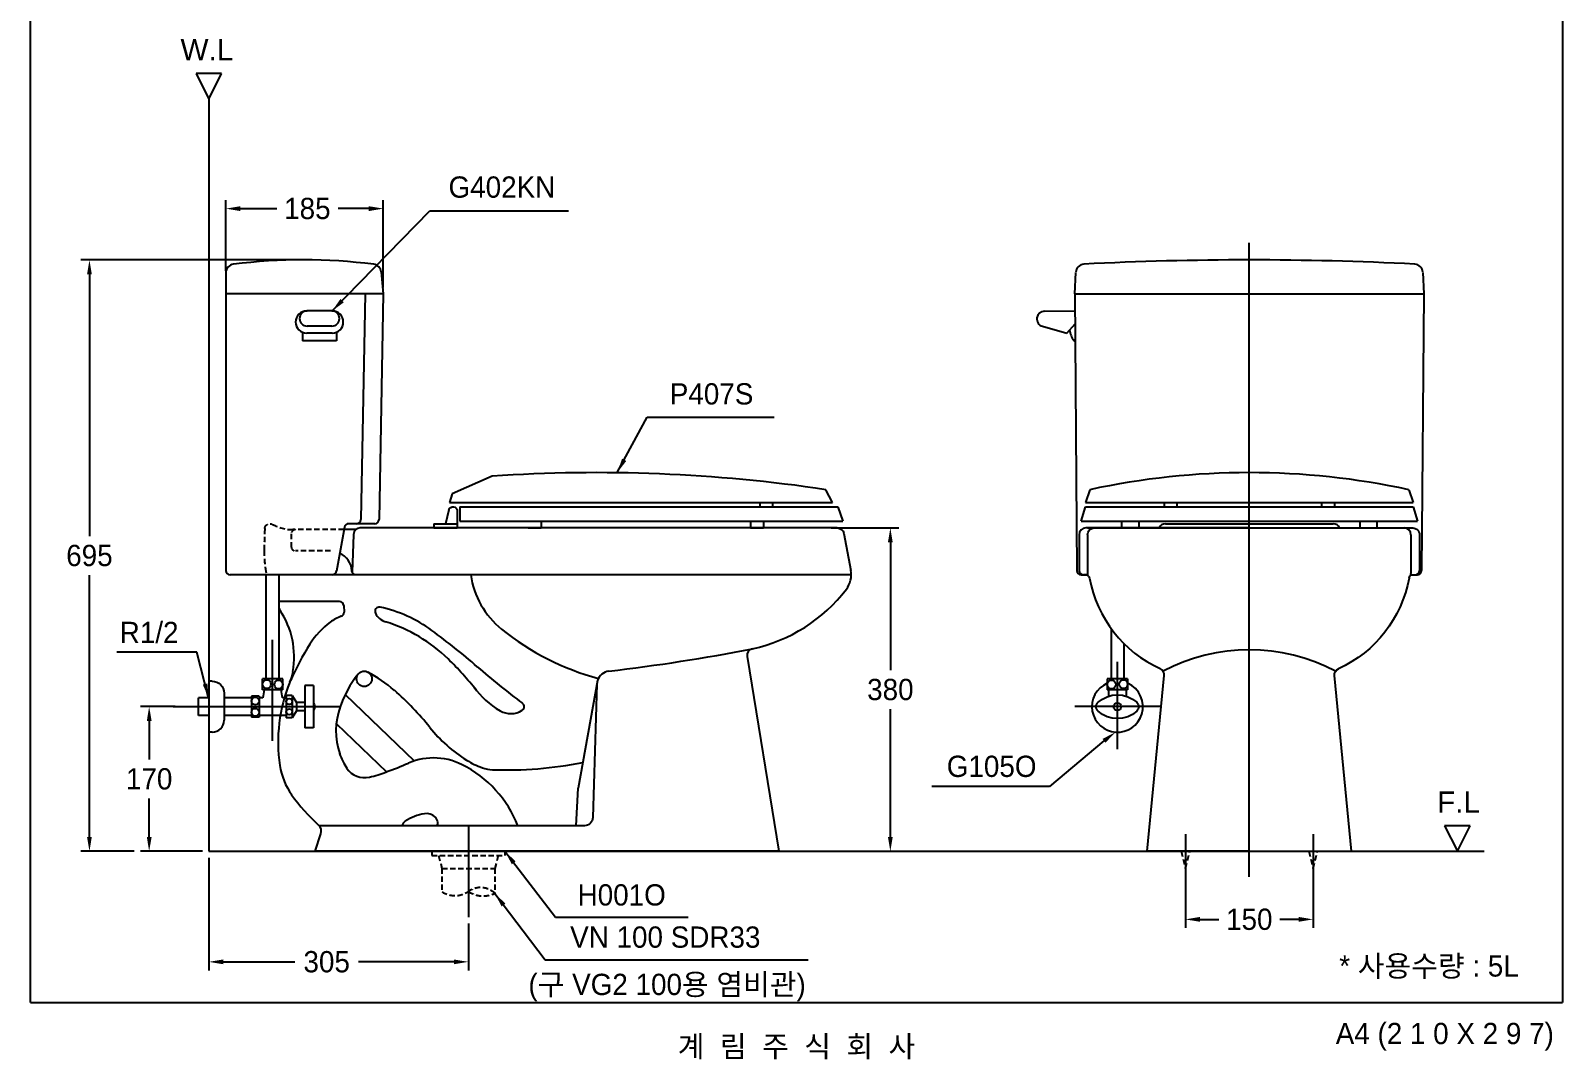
# Model space of a CAD drawing. Header units: millimetres. Extents: x 0 to 1800, y -67 to 2530.
# Drawn here: x 0 to 1800, y -67 to 1142 of the extents above; entities that cross this region are included whole.
import ezdxf
from ezdxf.enums import TextEntityAlignment as Align
from ezdxf.lldxf.tags import DXFTag

# ---------------------------------------------------------------- set-up
doc = ezdxf.new("R2010")
doc.units = ezdxf.units.MM
doc.linetypes.add('DASHED2', pattern=[9.525, 6.35, -3.175])
for name, color, linetype in [('TEXT', 7, 'Continuous'), ('내부선 및 부속', 4, 'Continuous'), ('도각라인', 255, 'Continuous'), ('외형선', 3, 'Continuous'), ('점선', 6, 'DASHED2'), ('중심선', 1, 'DASHED'), ('치수선', 7, 'Continuous')]:
    doc.layers.add(name, color=color, linetype=linetype)
doc.styles.add('____', font='')
doc.styles.add('타이틀', font='H2GTRM.TTF', dxfattribs={"height": 25})
doc.styles.get('____').set_extended_font_data('굴림')
tags = doc.linetypes.add('DASHDOT', pattern=[70, 31, -13, 13, -13]).pattern_tags.tags
tags[10:11] = [DXFTag(74, 4), DXFTag(75, 0), DXFTag(340, '0'), DXFTag(46, 0.0), DXFTag(50, 0.0), DXFTag(44, 0.0), DXFTag(45, 0.0)]
tags[8:9] = [DXFTag(74, 4), DXFTag(75, 0), DXFTag(340, '0'), DXFTag(46, 0.0), DXFTag(50, 0.0), DXFTag(44, 0.0), DXFTag(45, 0.0)]
tags[6:7] = [DXFTag(74, 4), DXFTag(75, 0), DXFTag(340, '0'), DXFTag(46, 0.0), DXFTag(50, 0.0), DXFTag(44, 0.0), DXFTag(45, 0.0)]
tags[4:5] = [DXFTag(74, 4), DXFTag(75, 0), DXFTag(340, '0'), DXFTag(46, 0.0), DXFTag(50, 0.0), DXFTag(44, 0.0), DXFTag(45, 0.0)]
tags = doc.linetypes.add('DASHED', pattern=[25.72, 12.86, -12.86]).pattern_tags.tags
tags[6:7] = [DXFTag(74, 4), DXFTag(75, 0), DXFTag(340, '0'), DXFTag(46, 0.0), DXFTag(50, 0.0), DXFTag(44, 0.0), DXFTag(45, 0.0)]
tags[4:5] = [DXFTag(74, 4), DXFTag(75, 0), DXFTag(340, '0'), DXFTag(46, 0.0), DXFTag(50, 0.0), DXFTag(44, 0.0), DXFTag(45, 0.0)]
doc.dimstyles.new('MSADIM', dxfattribs={"dimtxt": 33, "dimasz": 17, "dimexe": 10, "dimexo": 7.5, "dimgap": 10, "dimtad": 0, "dimtih": 1, "dimtoh": 1, "dimdec": 0, "dimzin": 1, "dimdsep": 46, "dimtxsty": '____', "dimcen": 11.25, "dimadec": 0, "dimazin": 0, "dimtfac": 1, "dimtdec": 0, "dimtix": 1, "dimtmove": 0, "dimatfit": 3, "dimfxl": 1, "dimtolj": 1, "dimtzin": 1, "dimarcsym": 0})

# ---------------------------------------------------------------- blocks, each defined once
blk = doc.blocks.new('*D114')
at = {"layer": '치수선', "color": 0, "linetype": 'Continuous', "lineweight": -2, "transparency": 16777216}
for p, q in [((169.9, 347.6), (129.3, 347.6)), ((139.3, 330.6), (139.3, 285.4)), ((139.3, 194.6), (139.3, 239.7)), ((201.9, 177.6), (129.3, 177.6))]:
    blk.add_line(p, q, dxfattribs=at)
at = {"layer": '치수선', "color": 0, "linetype": 'Continuous', "transparency": 16777216}
for points in [[(136.5, 330.6), (142.2, 330.6), (139.3, 347.6)], [(136.5, 194.6), (142.2, 194.6), (139.3, 177.6)]]:
    blk.add_solid(points, dxfattribs=at)
at = {"layer": '치수선', "color": 0, "linetype": 'Continuous', "transparency": 16777216, "insert": (139.3, 262.6), "char_height": 25, "attachment_point": 5, "style": '____'}
blk.add_mtext('\\A1;170', dxfattribs=at)
blk = doc.blocks.new('*D115')
at = {"layer": '치수선', "color": 0, "linetype": 'Continuous', "lineweight": -2, "transparency": 16777216}
for p, q in [((209.4, 170.1), (209.4, 37.7)), ((514.4, 92.9), (514.4, 37.7)), ((226.4, 47.7), (310.5, 47.7)), ((497.4, 47.7), (385.2, 47.7))]:
    blk.add_line(p, q, dxfattribs=at)
at = {"layer": '치수선', "color": 0, "linetype": 'Continuous', "transparency": 16777216}
for points in [[(226.4, 50.5), (226.4, 44.9), (209.4, 47.7)], [(497.4, 50.5), (497.4, 44.9), (514.4, 47.7)]]:
    blk.add_solid(points, dxfattribs=at)
at = {"layer": '치수선', "color": 0, "linetype": 'Continuous', "transparency": 16777216, "insert": (347.9, 47.7), "char_height": 25, "attachment_point": 5, "style": '____'}
blk.add_mtext('\\A1;305', dxfattribs=at)
blk = doc.blocks.new('*D116')
at = {"layer": '치수선', "color": 0, "linetype": 'Continuous', "lineweight": -2, "transparency": 16777216}
for p, q in [((313.2, 872.6), (59.1, 872.6)), ((69.1, 855.6), (69.1, 547.9)), ((69.1, 194.6), (69.1, 502.2)), ((121.8, 177.6), (59.1, 177.6))]:
    blk.add_line(p, q, dxfattribs=at)
at = {"layer": '치수선', "color": 0, "linetype": 'Continuous', "transparency": 16777216}
for points in [[(66.3, 855.6), (71.9, 855.6), (69.1, 872.6)], [(66.3, 194.6), (71.9, 194.6), (69.1, 177.6)]]:
    blk.add_solid(points, dxfattribs=at)
at = {"layer": '치수선', "color": 0, "linetype": 'Continuous', "transparency": 16777216, "insert": (69.1, 525.1), "char_height": 25, "attachment_point": 5, "style": '____'}
blk.add_mtext('\\A1;695', dxfattribs=at)
blk = doc.blocks.new('*D117')
at = {"layer": '치수선', "color": 0, "linetype": 'Continuous', "lineweight": -2, "transparency": 16777216}
for p, q in [((229.4, 859.6), (229.4, 942.9)), ((414.4, 840.1), (414.4, 942.9)), ((246.4, 932.9), (289.3, 932.9)), ((397.4, 932.9), (361.2, 932.9))]:
    blk.add_line(p, q, dxfattribs=at)
at = {"layer": '치수선', "color": 0, "linetype": 'Continuous', "transparency": 16777216}
for points in [[(246.4, 935.7), (246.4, 930), (229.4, 932.9)], [(397.4, 935.7), (397.4, 930), (414.4, 932.9)]]:
    blk.add_solid(points, dxfattribs=at)
at = {"layer": '치수선', "color": 0, "linetype": 'Continuous', "transparency": 16777216, "insert": (325.2, 932.9), "char_height": 25, "attachment_point": 5, "style": '____'}
blk.add_mtext('\\A1;185', dxfattribs=at)
blk = doc.blocks.new('*D112')
at = {"layer": '치수선', "color": 0, "linetype": 'Continuous', "lineweight": -2, "transparency": 16777216}
for p, q in [((1357.1, 150.1), (1357.1, 87.6)), ((1507.1, 150.1), (1507.1, 87.6)), ((1374.1, 97.6), (1396.2, 97.6)), ((1490.1, 97.6), (1468.1, 97.6))]:
    blk.add_line(p, q, dxfattribs=at)
at = {"layer": '치수선', "color": 0, "linetype": 'Continuous', "transparency": 16777216}
for points in [[(1374.1, 100.5), (1374.1, 94.8), (1357.1, 97.6)], [(1490.1, 100.5), (1490.1, 94.8), (1507.1, 97.6)]]:
    blk.add_solid(points, dxfattribs=at)
at = {"layer": '치수선', "color": 0, "linetype": 'Continuous', "transparency": 16777216, "insert": (1432.1, 97.6), "char_height": 25, "attachment_point": 5, "style": '____'}
blk.add_mtext('\\A1;150', dxfattribs=at)
blk = doc.blocks.new('*D113')
at = {"layer": '치수선', "color": 0, "linetype": 'Continuous', "lineweight": -2, "transparency": 16777216}
for p, q in [((940.7, 557.6), (1020.3, 557.6)), ((1010.3, 540.6), (1010.3, 390.4)), ((1010.3, 194.6), (1010.3, 344.7)), ((886.9, 177.6), (1020.3, 177.6))]:
    blk.add_line(p, q, dxfattribs=at)
at = {"layer": '치수선', "color": 0, "linetype": 'Continuous', "transparency": 16777216}
for points in [[(1007.4, 540.6), (1013.1, 540.6), (1010.3, 557.6)], [(1007.4, 194.6), (1013.1, 194.6), (1010.3, 177.6)]]:
    blk.add_solid(points, dxfattribs=at)
at = {"layer": '치수선', "color": 0, "linetype": 'Continuous', "transparency": 16777216, "insert": (1010.3, 367.6), "char_height": 25, "attachment_point": 5, "style": '____'}
blk.add_mtext('\\A1;380', dxfattribs=at)

msp = doc.modelspace()

# ---------------------------------------------------------------- linework, layer by layer
at = {"layer": '내부선 및 부속', "linetype": 'Continuous'}
for p, q in [((354.4, 812.6), (324.4, 812.6)), ((1191.3, 812.3), (1227.3, 812.6)), ((354.1, 794.9), (324.8, 794.9)), ((1188.9, 794.6), (1217.5, 786.5)), ((1217.5, 786.5), (1227.4, 797.6)), ((319.4, 787.6), (319.4, 777.6)), ((359.4, 777.6), (319.4, 777.6)), ((354.4, 786.6), (324.4, 786.6)), ((359.4, 787.6), (359.4, 777.6)), ((1226.1, 777.6), (1227.6, 777.6)), ((542.4, 618.3), (495.4, 597.6)), ((495.4, 597.6), (492.4, 587.6)), ((942.4, 587.6), (934.4, 602.6)), ((1244.6, 602.6), (1239.6, 587.6)), ((1619.6, 602.6), (1624.6, 587.6)), ((491.6, 578.8), (487.5, 562.6)), ((492.4, 587.6), (942.4, 587.6)), ((501.4, 577.6), (501.4, 557.6)), ((504.4, 582.6), (948.4, 582.6)), ((504.4, 582.6), (504.4, 565.6)), ((856.9, 587.6), (856.9, 582.6)), ((871.9, 587.6), (871.9, 582.6)), ((948.4, 582.6), (954.4, 565.6)), ((1234.6, 565.6), (1239.6, 582.6)), ((1239.6, 587.6), (1624.6, 587.6)), ((1239.6, 582.6), (1624.6, 582.6)), ((1332.1, 587.6), (1332.1, 582.6)), ((1347.1, 587.6), (1347.1, 582.6)), ((1517.1, 587.6), (1517.1, 582.6)), ((1532.1, 587.6), (1532.1, 582.6)), ((1624.6, 582.6), (1629.6, 565.6)), ((473.8, 562.6), (501.4, 562.6)), ((473.8, 562.6), (473.8, 557.6)), ((504.4, 565.6), (954.4, 565.6)), ((599.8, 565.6), (599.8, 557.6)), ((846.1, 565.6), (846.1, 557.6)), ((861.1, 565.6), (861.1, 557.6)), ((1234.6, 565.6), (1629.6, 565.6)), ((1282.1, 565.6), (1282.1, 557.6)), ((1302.1, 565.6), (1302.1, 557.6)), ((1562.1, 565.6), (1562.1, 557.6)), ((1582.1, 565.6), (1582.1, 557.6)), ((276.9, 380.3), (276.9, 502.6)), ((291.9, 380.3), (291.9, 502.6)), ((1269.6, 439.4), (1269.6, 380.3)), ((1284.6, 421.8), (1284.6, 380.3)), ((296.4, 380.3), (272.4, 380.3)), ((272.4, 367.3), (272.4, 380.3)), ((296.4, 367.3), (296.4, 380.3)), ((1265.1, 380.3), (1265.1, 367.3)), ((1289.1, 380.3), (1265.1, 380.3)), ((1289.1, 380.3), (1289.1, 367.3)), ((213.4, 377.6), (209.4, 377.6)), ((227.4, 363.6), (227.4, 331.6)), ((259.4, 360.1), (259.4, 335.1)), ((268.4, 360.1), (259.4, 360.1)), ((268.4, 360.1), (268.4, 335.1)), ((296.4, 367.3), (272.4, 367.3)), ((274.4, 367.3), (272.9, 357.8)), ((295.9, 357.8), (294.4, 367.3)), ((307.4, 360.6), (300.4, 360.6)), ((300.4, 360.6), (300.4, 334.6)), ((307.4, 360.6), (307.4, 334.6)), ((307.4, 360.6), (312.4, 352.3)), ((322.4, 372.6), (322.4, 322.6)), ((332.4, 372.6), (322.4, 372.6)), ((332.4, 372.6), (332.4, 322.6)), ((1289.1, 367.3), (1265.1, 367.3)), ((1266.6, 367.3), (1266.6, 359.9)), ((1287.6, 367.3), (1287.6, 359.9)), ((197.4, 337.3), (197.4, 357.8)), ((209.4, 357.8), (197.4, 357.8)), ((259.4, 357.8), (227.4, 357.8)), ((272.9, 357.8), (268.4, 357.8)), ((300.4, 357.8), (295.9, 357.8)), ((312.4, 342.8), (307.4, 334.6)), ((312.4, 352.3), (312.4, 342.8)), ((322.4, 352.3), (312.4, 352.3)), ((322.4, 342.8), (312.4, 342.8)), ((209.4, 337.3), (197.4, 337.3)), ((259.4, 337.3), (227.4, 337.3)), ((268.4, 335.1), (259.4, 335.1)), ((300.4, 337.3), (268.4, 337.3)), ((307.4, 334.6), (300.4, 334.6)), ((213.4, 317.6), (209.4, 317.6)), ((332.4, 322.6), (322.4, 322.6))]:
    msp.add_line(p, q, dxfattribs=at)
at = {"layer": '내부선 및 부속', "linetype": 'Continuous', "flags": 128}
for points in [[(491.6, 578.8, -0.883848), (501.4, 577.6)], [(213.4, 377.6, -0.414214), (227.4, 363.6)], [(1254.4, 352.7, -0.388889), (1299.9, 352.7)], [(332.4, 352.1, -0.31563), (332.4, 343.1)], [(1254.4, 342.4, -0.44), (1254.4, 352.7)], [(1299.9, 342.4, -0.388889), (1254.4, 342.4)], [(1299.9, 352.7, -0.44), (1299.9, 342.4)]]:
    msp.add_lwpolyline(points, format="xyb", dxfattribs=at)
at = {"layer": '내부선 및 부속', "linetype": 'Continuous'}
for centre, radius in [((277.4, 374), 5), ((291.4, 373.7), 5), ((1270.2, 373.7), 5), ((1284.1, 374), 5), ((263.9, 354.1), 4.5), ((263.9, 341.1), 4.5), ((303.9, 353.6), 3.5), ((303.9, 341.6), 3.5), ((1277.1, 347.6), 4.5)]:
    msp.add_circle(centre, radius, dxfattribs=at)
for centre, radius, start, end in [((324.4, 799.6), 13, 90, 270), ((324.8, 803.7), 8.82, 90, 270), ((354.1, 803.7), 8.82, 270, 90), ((354.4, 799.6), 13, 270, 90), ((1191.4, 803.3), 9, 90.44, 254.1027), ((1245.9, 792.7), 25, 185.1591, 217.3099), ((666.3, -1184.6), 1807.2, 81.4679, 93.9308), ((1432.1, -266.3), 888.9, 77.8229, 102.1771), ((1277.1, 347.6), 30, 113.5781, 342.6877), ((1277.1, 347.6), 30, 342.6877, 66.4217), ((213.4, 331.6), 14, 270, 360)]:
    msp.add_arc(centre, radius, start, end, dxfattribs=at)
at = {"layer": '도각라인', "color": 7}
for p, q in [((0, 0), (0, 2530)), ((1800, 2530), (1800, 0)), ((0, 0), (1800, 0))]:
    msp.add_line(p, q, dxfattribs=at)
at = {"layer": '외형선', "linetype": 'Continuous'}
for p, q in [((224.4, 1091.5), (194.4, 1091.5)), ((194.4, 1091.5), (209.4, 1061.5)), ((209.4, 1061.5), (224.4, 1091.5)), ((209.4, 1061.5), (209.4, 177.6)), ((229.4, 857.6), (229.4, 832.6)), ((411.9, 858.5), (414.4, 832.6)), ((1227.1, 832.6), (1228.2, 858)), ((1636, 858), (1637.1, 832.6)), ((229.4, 832.6), (229.4, 507.6)), ((414.4, 832.6), (229.4, 832.6)), ((393.1, 832.6), (388.1, 567.5)), ((414.4, 832.6), (409.4, 567.5)), ((1227.1, 832.6), (1229.6, 507.5)), ((1227.1, 832.6), (1637.1, 832.6)), ((1637.1, 832.6), (1634.6, 507.5)), ((368.7, 558.5), (359.4, 506.7)), ((404.4, 562.6), (373.6, 562.6)), ((1333.5, 562.6), (1530.8, 562.6)), ((382.1, 555.6), (368.2, 555.6)), ((379.4, 549.9), (377.8, 505.8)), ((947.8, 557.6), (387.4, 557.6)), ((473.8, 557.6), (501.4, 557.6)), ((584.8, 557.6), (599.8, 557.6)), ((846.1, 557.6), (861.1, 557.6)), ((955.7, 551.1), (963.9, 507.8)), ((1232.1, 549.6), (1232.1, 507.6)), ((1432.1, 557.6), (1240.1, 557.6)), ((1242.1, 557.6), (1622.1, 557.6)), ((1242.1, 549.6), (1242.1, 504.1)), ((1432.1, 557.6), (1245.1, 557.6)), ((1282.1, 557.6), (1302.1, 557.6)), ((1432.1, 557.6), (1624.1, 557.6)), ((1562.1, 557.6), (1582.1, 557.6)), ((1622.1, 549.6), (1622.1, 504.1)), ((1632.1, 549.6), (1632.1, 507.6)), ((354.4, 502.6), (234.4, 502.6)), ((964.4, 502.6), (291.9, 502.6)), ((1234.6, 502.6), (1242.4, 502.6)), ((1242.4, 502.6), (1237.1, 502.6)), ((1621.9, 502.6), (1627.1, 502.6)), ((1621.9, 502.6), (1629.6, 502.6)), ((362.9, 471.1), (291.9, 471.1)), ((367.9, 466.4), (368.4, 458.8)), ((841.9, 406.6), (879.4, 177.6)), ((666.1, 378.2), (643.4, 252)), ((1312.1, 177.6), (1332.1, 384.2)), ((1312.1, 177.6), (1332.1, 384.2)), ((1552.1, 177.6), (1532.2, 384.2)), ((1552.1, 177.6), (1532.2, 384.2)), ((369.7, 361.8), (450.8, 283.8)), ((665.4, 374.2), (660.7, 217.3)), ((359.3, 327.4), (418.1, 270.9)), ((641, 207.6), (643.4, 252)), ((650.7, 207.6), (339.2, 207.6)), ((1691.6, 207.6), (1661.6, 207.6)), ((1661.6, 207.6), (1676.6, 177.6)), ((1676.6, 177.6), (1691.6, 207.6)), ((334.4, 177.6), (341.1, 198)), ((209.4, 177.6), (1708.3, 177.6)), ((879.4, 177.6), (334.4, 177.6)), ((1432.1, 177.6), (1312.1, 177.6)), ((1432.1, 177.6), (1312.1, 177.6)), ((1432.1, 177.6), (1552.1, 177.6)), ((1432.1, 177.6), (1552.1, 177.6))]:
    msp.add_line(p, q, dxfattribs=at)
at = {"layer": '외형선', "linetype": 'Continuous', "flags": 128}
for points in [[(947.8, 557.6, -0.359951), (955.7, 551.1)], [(1242.1, 549.6, -0.414214), (1250.1, 557.6)], [(1624.1, 557.6, -0.414214), (1632.1, 549.6)], [(382.4, 502.6, -0.394805), (377.5, 507.2)], [(1243.3, 500.8, -0.179682), (1242.1, 504.1)], [(1619.8, 498.5, -0.246414), (1536.9, 392.2)], [(1619.8, 498.5, -0.13366), (1620.9, 500.8)], [(1532.2, 384.2, -0.320927), (1536.9, 392.2)], [(1532.2, 384.2, -0.320927), (1536.9, 392.2)], [(660.7, 217.3, -0.405542), (650.7, 207.6)]]:
    msp.add_lwpolyline(points, format="xyb", dxfattribs=at)
at = {"layer": '외형선', "linetype": 'Continuous'}
msp.add_circle((392, 380.3), 9, dxfattribs=at)
for centre, radius, start, end in [((239.4, 857.6), 10, 97.0429, 180), ((320.7, 199.9), 672.7, 82.9571, 97.0429), ((401.9, 857.6), 10, 5.6017, 82.9571), ((1238.2, 857.6), 10, 92.954, 177.546), ((1432.1, -2900.4), 3773, 87.046, 92.954), ((1626.1, 857.6), 10, 2.454, 87.046), ((373.6, 557.6), 5, 90, 169.7765), ((383.1, 567.6), 5, 270, 358.9193), ((404.4, 567.6), 5, 270, 358.9174), ((1333.5, 554.6), 8, 90, 157.9757), ((1530.7, 554.6), 8, 22.0243, 90), ((387.4, 549.6), 8, 90, 177.8114), ((1240.1, 549.6), 8, 90, 180), ((1614.1, 549.6), 8, 0, 90), ((352.5, 505.6), 25, 3.8226, 64.7114), ((234.4, 507.6), 5, 180, 270), ((354.4, 507.6), 5, 270, 0), ((936.4, 502.6), 28, 322.4035, 10.8145), ((1234.6, 507.6), 5, 180, 270), ((1237.1, 507.6), 5, 180, 270), ((1617.1, 504.1), 5, 319.2547, 0), ((1627.1, 507.6), 5, 270, 0), ((1629.6, 507.6), 5, 270, 359.5593), ((616.2, 516.5), 100, 188.0292, 231.0832), ((1239.6, 497.6), 5, 10.293, 40.7453), ((1387.1, 524.4), 145, 190.293, 245.6639), ((362.9, 466.1), 5, 3.5978, 90), ((808.1, 601.4), 190, 282.194, 322.4035), ((372.5, 513.2), 95, 211.9878, 213.409), ((209.7, 405.8), 100, 350.2771, 33.409), ((381.8, 406.7), 50, 109.5466, 126.4651), ((363.4, 458.5), 5, 289.5466, 3.5978), ((409.7, 459.6), 5, 77.8094, 206.9132), ((423, 466.4), 20, 206.9132, 253.0183), ((376.9, 308.1), 160, 53.8149, 77.8094), ((408.6, 370.5), 95, 126.4651, 147.8971), ((364.6, 275.1), 180, 45.6192, 73.0183), ((-3.9, -212.5), 805, 48.941, 53.8149), ((748.2, 679.9), 310, 231.0832, 254.8488), ((607.6, 245.6), 330, 147.8971, 156.3587), ((510.2, 306.7), 215, 147.8871, 147.8971), ((409.5, 2665.3), 2292, 276.766, 281.0363), ((849.8, 407.8), 8, 101.5919, 190.4281), ((1432.1, 197.6), 216.7, 62.1513, 117.8487), ((210.8, 117.9), 400, 38.4925, 45.6192), ((249.2, 399), 60, 337.675, 350.2771), ((486.5, 304.7), 130, 141.3352, 161.3314), ((319.1, 242.3), 165, 48.9597, 62.1363), ((1135.7, 1095.8), 930, 228.941, 233.153), ((681.4, 373.4), 16, 96.766, 162.571), ((1324.1, 385), 8, 354.4925, 65.6639), ((1324.1, 385), 8, 354.4925, 65.6639), ((475.8, 306), 185, 157.675, 188.5099), ((210.8, 117.9), 330, 38.4925, 48.9597), ((602.1, 429.1), 100, 215.5595, 239.6632), ((443.8, 319.1), 85, 160.4656, 198.4563), ((564.2, 364.4), 25, 239.6632, 302.7563), ((575, 347.5), 5, 302.7563, 53.153), ((602.1, 429.1), 170, 218.4925, 238.1259), ((429.6, 314.4), 70, 198.2394, 214.1066), ((372, 290.4), 80, 188.5099, 215.3785), ((392.3, 289.1), 25, 214.1066, 283.594), ((357.1, 434.9), 175, 283.594, 290.3912), ((225.1, 791.3), 555, 290.3188, 293.2206), ((473.5, 212.3), 75, 60.1347, 113.2206), ((446.7, 158.6), 135, 21.2508, 63.4788), ((562.5, 365.4), 95, 238.1259, 250.5527), ((544.2, 313.5), 40, 250.5527, 267.8226), ((559.8, 723.2), 450, 267.8226, 281.4098), ((486.1, 371.5), 220, 215.3785, 227.8011), ((471.2, 167.4), 55, 98.6384, 124.2586), ((465.2, 206.9), 15, 48.4835, 98.6384), ((468.5, 210.7), 10, 10.1969, 52.011), ((331.6, 201.1), 10, 341.9072, 47.8011), ((445.9, 204.6), 10, 124.2586, 162.6665), ((470.5, 211), 8, 334.2779, 10.1969)]:
    msp.add_arc(centre, radius, start, end, dxfattribs=at)
at = {"layer": '점선'}
for p, q in [((306.3, 550.6), (306.3, 535.6)), ((368.2, 555.6), (308.2, 555.6)), ((352.5, 530.6), (311.3, 530.6)), ((471.4, 177.6), (471.4, 172.6)), ((471.4, 172.6), (557.4, 172.6)), ((479.4, 172.6), (483.4, 157.6)), ((549.4, 172.6), (545.4, 157.6)), ((557.4, 177.6), (557.4, 172.6)), ((1352.1, 177.6), (1357.1, 157.6)), ((1357.1, 157.6), (1362.1, 177.6)), ((1502.1, 177.6), (1507.1, 157.6)), ((1507.1, 157.6), (1512.1, 177.6)), ((483.4, 157.6), (545.4, 157.6)), ((483.4, 157.6), (483.4, 130.1)), ((545.4, 157.6), (545.4, 128.3))]:
    msp.add_line(p, q, dxfattribs=at)
at = {"layer": '점선', "flags": 128}
msp.add_lwpolyline([(275.1, 556.8, -0.556755), (284, 561.8)], format="xyb", dxfattribs=at)
at = {"layer": '점선'}
for centre, radius, start, end in [((308.2, 605.6), 50, 241.045, 270), ((911.7, 528.7), 637.2, 177.4734, 179.799), ((311.3, 550.6), 5, 90, 180), ((416.9, 530.5), 142.5, 179.799, 187.7684), ((311.3, 535.6), 5, 180, 270), ((416.9, 530.5), 142.5, 187.7684, 191.2953), ((498.7, 153.7), 28.1, 237.1476, 305.6288), ((531.8, 157.3), 32.1, 237.1903, 295.1018), ((528.7, 110.6), 24.4, 46.5379, 123.8822)]:
    msp.add_arc(centre, radius, start, end, dxfattribs=at)
at = {"layer": '중심선', "linetype": 'DASHDOT'}
for p, q in [((1432.1, 147.6), (1432.1, 892.6)), ((284.4, 307.3), (284.4, 426.2)), ((1277.1, 297.6), (1277.1, 400.3)), ((167.4, 347.6), (363.9, 347.6)), ((1327.1, 347.6), (1227.1, 347.6)), ((514.4, 207.6), (514.4, 100.4)), ((1357.1, 197.6), (1357.1, 147.6)), ((1507.1, 197.6), (1507.1, 147.6))]:
    msp.add_line(p, q, dxfattribs=at)
at = {"layer": '치수선', "linetype": 'Continuous'}
for p, q in [((486.3, 930.2), (632.2, 930.2)), ((741.5, 687.7), (873.6, 687.7)), ((1261.3, 307.5), (1197.5, 253.9)), ((1197.5, 253.9), (1059.1, 253.9)), ((633.6, 100.1), (772.5, 100.1)), ((621.6, 50.2), (913.9, 50.2))]:
    msp.add_line(p, q, dxfattribs=at)
msp.add_solid([(1259.6, 309.7), (1274.9, 317.6), (1263, 305.2)], dxfattribs=at)

# ---------------------------------------------------------------- texts
at = {"layer": 'TEXT', "style": '타이틀'}
for s, p in [('* 사용수량 : 5L', (1643.3, 42.9)), ('계  림  주  식  회  사', (900, -51.7))]:
    msp.add_text(s, height=25, dxfattribs=at).set_placement(p, align=Align.MIDDLE_CENTER)
msp.add_text('A4 (2 1 0 X 2 9 7)', height=25, dxfattribs=at).set_placement((1790, -36.5), align=Align.MIDDLE_RIGHT)
at = {"layer": 'TEXT', "char_height": 25, "attachment_point": 1, "line_spacing_factor": 0.963855, "style": '타이틀'}
for s, insert, width in [('\\fArial;W.L', (176.1, 1132.3), 248.993), ('\\A1;G402KN', (491.1, 970.7), 248.993), ('\\A1;P407S', (751.1, 727.7), 248.993), ('\\A1; G105O', (1067.5, 290), 248.993), ('\\fArial;F.L', (1652.8, 247.9), 248.993), ('\\A1; H001O', (633.7, 138.9), 248.993), ('\\A1;VN 100 SDR33', (634, 89.3), 379.657), ('\\A1;(구 VG2 100{\\fGulim|b0|i0|c129|p50;용 염비관)}', (585, 33.7), 379.657)]:
    msp.add_mtext(s, dxfattribs=dict(at, insert=insert, width=width))
at = {"layer": '치수선', "linetype": 'Continuous', "insert": (104.7, 447.3), "char_height": 25, "width": 248.993, "attachment_point": 1, "line_spacing_factor": 0.963855, "style": '타이틀'}
msp.add_mtext('\\A1;R1/2', dxfattribs=at)

# ---------------------------------------------------------------- dimensions: what is measured, and where the dimension line sits
at = {"layer": '치수선', "linetype": 'Continuous'}
for base, p1, p2, picture, middle in [((414.4, 932.9), (229.4, 852.1), (414.4, 832.6), '*D117', (325.2, 932.9)), ((514.4, 47.7), (209.4, 177.6), (514.4, 100.4), '*D115', (347.9, 47.7))]:
    dim = msp.add_linear_dim(base=base, p1=p1, p2=p2, dimstyle='MSADIM', override={"dimtxt": 25}, dxfattribs=at)
    dim.commit()
    dim.dimension.update_dxf_attribs({"geometry": picture, "text_midpoint": middle, "dimtype": 160})
for base, p1, p2, picture, middle in [((69.1, 177.6), (320.7, 872.6), (129.3, 177.6), '*D116', (69.1, 525.1)), ((1010.3, 557.6), (879.4, 177.6), (933.2, 557.6), '*D113', (1010.3, 367.6)), ((139.3, 177.6), (177.4, 347.6), (209.4, 177.6), '*D114', (139.3, 262.6))]:
    dim = msp.add_linear_dim(base=base, p1=p1, p2=p2, angle=90, dimstyle='MSADIM', override={"dimtxt": 25}, dxfattribs=at)
    dim.commit()
    dim.dimension.update_dxf_attribs({"geometry": picture, "text_midpoint": middle})
dim = msp.add_linear_dim(base=(1507.1, 97.6), p1=(1357.1, 157.6), p2=(1507.1, 157.6), dimstyle='MSADIM', override={"dimtxt": 25}, dxfattribs=at)
dim.commit()
dim.dimension.update_dxf_attribs({"geometry": '*D112', "text_midpoint": (1432.1, 97.6)})

# ---------------------------------------------------------------- leaders
at = {"layer": '치수선', "linetype": 'Continuous', "annotation_type": 0, "has_hookline": 1, "hookline_direction": 0}
for points in [[(354.2, 812.6), (469.3, 930.2), (486.3, 930.2)], [(689.4, 622.7), (724.5, 687.7), (741.5, 687.7)], [(557.4, 177.6), (616.6, 100.1), (633.6, 100.1)], [(545.4, 128.1), (604.6, 50.2), (621.6, 50.2)]]:
    msp.add_leader(points, dimstyle='MSADIM', override={"dimtxt": 25}, dxfattribs=at)
at = {"layer": '치수선', "linetype": 'Continuous'}
msp.add_leader([(209.2, 357.8), (195.5, 411.5), (101.2, 411.5)], dimstyle='MSADIM', override={"dimtxt": 25}, dxfattribs=at)

doc.saveas('drawing.dxf')
